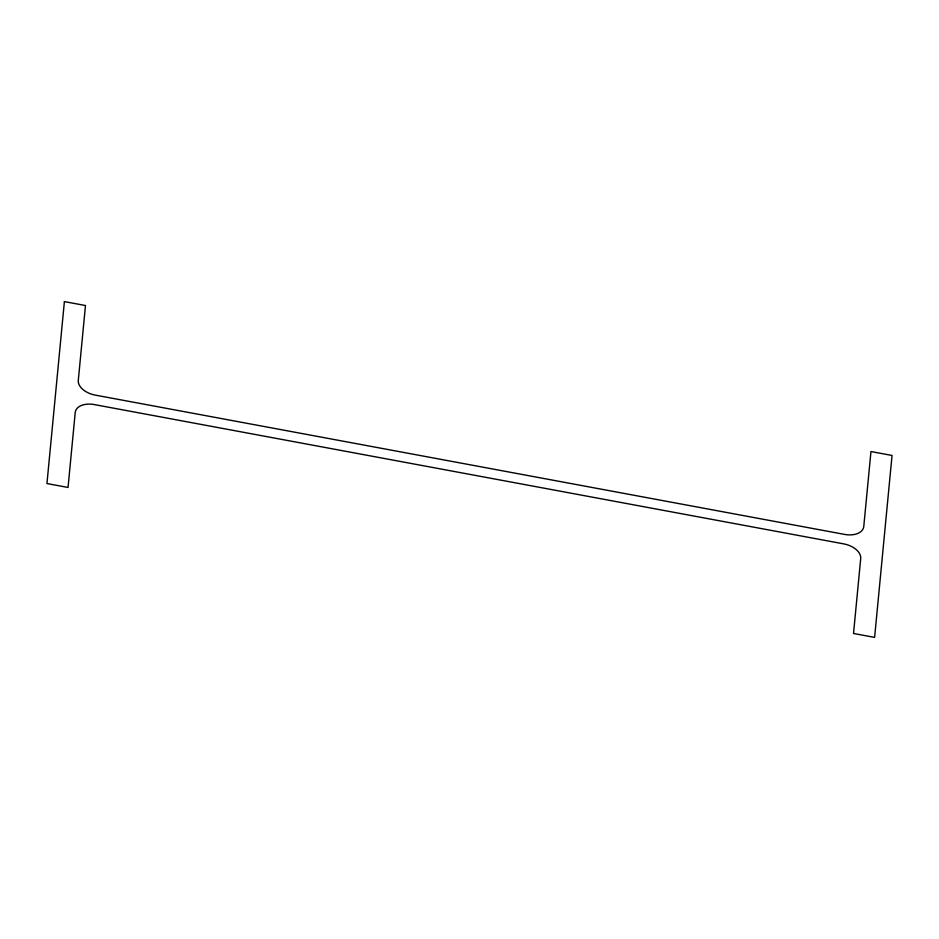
<?xml version="1.0" encoding="UTF-8"?>
<svg xmlns="http://www.w3.org/2000/svg" width="939" height="939" viewBox="0 0 939 939"><rect width="100%" height="100%" fill="white"/><g stroke="black" fill="none" stroke-linecap="round" stroke-linejoin="round"><path stroke-width="1.41" d="M64.392 301.607L46.95 483.538L68.042 487.458L75.226 412.514A18.393 11.268 13.6 0 1 94.334 404.58L843.75 543.892A18.393 11.268 13.6 0 1 860.711 558.529L853.528 633.473L874.608 637.393L892.05 455.462L870.958 451.542L863.774 526.486A18.393 11.268 13.6 0 1 844.666 534.42L95.25 395.108A18.393 11.268 13.6 0 1 78.289 380.471L85.472 305.527L64.392 301.607"/></g></svg>
